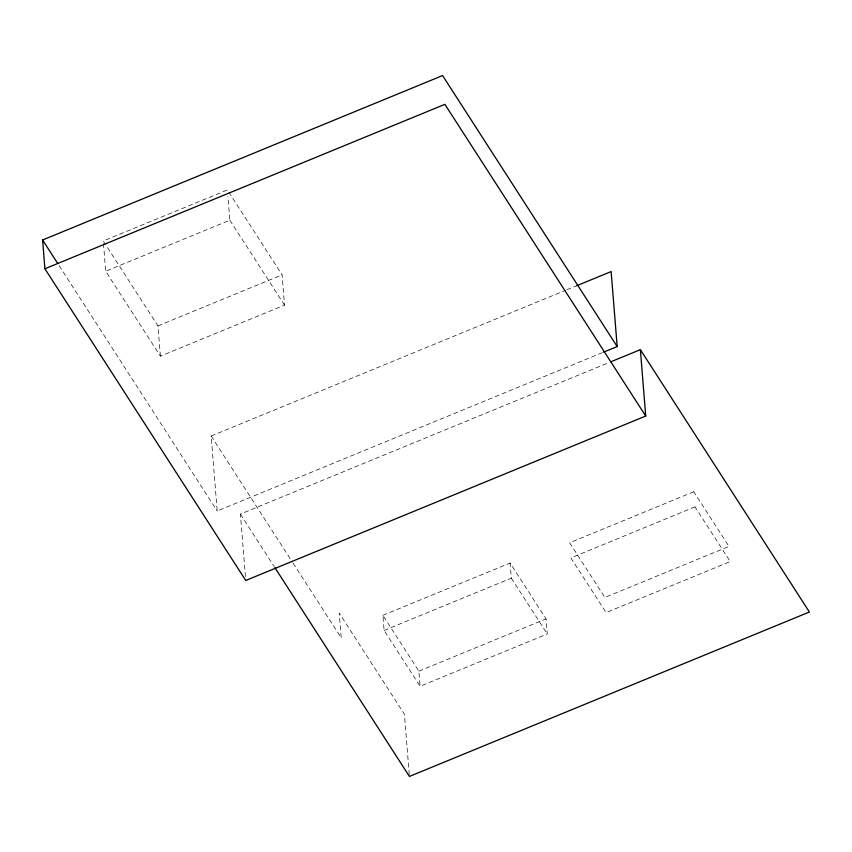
<?xml version="1.0" encoding="UTF-8"?>
<svg xmlns="http://www.w3.org/2000/svg" width="852" height="852" viewBox="0 0 852 852"><rect width="100%" height="100%" fill="white"/><g stroke="black" fill="none" stroke-linecap="round" stroke-linejoin="round"><path stroke-width="0.64" stroke-dasharray="4.26 3.19" d="M160.4 356.147L157.961 325.89L103.262 240.988L227.388 189.953L282.097 274.855L284.525 305.123L160.4 356.147L105.691 271.245L229.827 220.21L227.921 196.535M157.961 325.89L282.097 274.855M602.407 352.632L217.196 510.998L211.168 436.011L565.611 290.298M566.836 289.786L576.687 285.74M245.429 576.57L240.402 514.097L609.606 362.302M382.899 615.314L510.092 563.023L546.068 618.85L547.282 633.984L420.089 686.275L384.114 630.448L382.899 615.314L418.864 671.152L420.089 686.275M384.114 630.448L511.317 578.157L510.092 563.023M418.864 671.152L546.068 618.85M511.317 578.157L547.282 633.984M229.827 220.21L284.525 305.123M211.168 436.011L292.364 562.043M293.077 563.161L341.226 637.882L339.224 613.025L404.412 714.21L409.418 776.438M240.402 514.097L274.206 566.569M59.129 265.643L217.196 510.998M103.475 243.619L105.691 271.245M693.784 491.753L569.658 542.788L604.877 597.454L729.003 546.42L693.784 491.753M694.998 506.887L570.872 557.922L606.091 612.577L730.217 561.553L694.998 506.887"/><path stroke-width="1.28" d="M610.841 361.802L640.374 349.661L645.72 416.032L245.738 580.468L44.911 268.763L42.6 239.998L442.582 75.562L617.178 346.551L603.642 352.121M44.911 268.763L444.893 104.327L645.72 416.032M576.687 285.74L611.14 271.575L617.178 346.551M640.374 349.661L809.4 612.002L409.418 776.438L274.919 567.688M42.6 239.998L57.691 263.417"/></g></svg>
